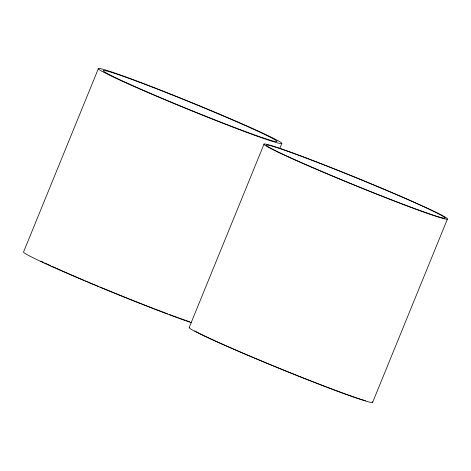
<?xml version="1.0" encoding="UTF-8"?>
<svg xmlns="http://www.w3.org/2000/svg" width="471" height="471" viewBox="0 0 471 471"><rect width="100%" height="100%" fill="white"/><g stroke="black" fill="none" stroke-linecap="round" stroke-linejoin="round"><path stroke-width="0.71" d="M98.415 68.531L23.591 251.891A99.093 3.803 22.2 0 0 86.794 281.717A99.093 3.803 22.2 0 0 191.556 322.77M189.224 327.427L264.054 144.067M279.839 148.324L281.776 143.573A99.093 3.803 22.2 0 0 147.582 85.086A99.093 3.803 22.2 0 0 140.935 89.49A99.093 3.803 22.2 0 0 281.776 143.573M372.585 402.469L447.409 219.109A99.093 3.803 22.2 0 0 313.215 160.629A99.093 3.803 22.2 0 0 306.568 165.033A99.093 3.803 22.2 0 0 447.409 219.109M189.701 321.74A93.811 3.603 22.2 0 1 186.316 320.592M185.109 320.174A93.811 3.603 22.2 0 1 183.219 319.515M182.571 319.285A93.811 3.603 22.2 0 1 179.186 318.084M178.48 317.831A93.811 3.603 22.2 0 1 174.07 316.229M173.416 315.988A93.811 3.603 22.2 0 1 169.36 314.487M167.517 313.804A93.811 3.603 22.2 0 1 164.373 312.62M163.731 312.379A93.811 3.603 22.2 0 1 159.133 310.636M158.462 310.383A93.811 3.603 22.2 0 1 154.364 308.811M153.676 308.546A93.811 3.603 22.2 0 1 148.018 306.356M147.376 306.103A93.811 3.603 22.2 0 1 142.195 304.078M141.541 303.819A93.811 3.603 22.2 0 1 136.237 301.723M135.566 301.458A93.811 3.603 22.2 0 1 130.167 299.309M129.49 299.038A93.811 3.603 22.2 0 1 118.456 294.593M117.838 294.346A93.811 3.603 22.2 0 1 106.069 289.53M105.451 289.276A93.811 3.603 22.2 0 1 99.929 286.986M98.645 286.456A93.811 3.603 22.2 0 1 87.983 281.988M87.329 281.711A93.811 3.603 22.2 0 1 85.381 280.887M84.091 280.339A93.811 3.603 22.2 0 1 82.172 279.521M81.536 279.25A93.811 3.603 22.2 0 1 75.908 276.842M75.295 276.577A93.811 3.603 22.2 0 1 70.485 274.499M69.826 274.21A93.811 3.603 22.2 0 1 56.337 268.258M55.69 267.97A93.811 3.603 22.2 0 1 51.934 266.268M50.733 265.721A93.811 3.603 22.2 0 1 47.854 264.396M47.3 264.143A93.811 3.603 22.2 0 1 44.804 262.977M43.615 262.418A93.811 3.603 22.2 0 1 40.818 261.081M372.196 401.728A99.093 3.803 22.2 0 1 280.339 368.828A99.093 3.803 22.2 0 1 189.731 327.345M365.472 400.691A96.449 3.703 22.2 0 1 360.521 399.196M359.932 399.008A96.449 3.703 22.2 0 1 336.518 390.736M335.888 390.5A96.449 3.703 22.2 0 1 326.691 387.038M326.003 386.773A96.449 3.703 22.2 0 1 320.392 384.624M319.75 384.377A96.449 3.703 22.2 0 1 207.835 337.483M207.228 337.195A96.449 3.703 22.2 0 1 196.495 331.872M195.989 331.596A96.449 3.703 22.2 0 1 194.77 330.919M143.555 90.373A93.811 3.603 22.2 0 0 276.889 141.571A93.811 3.603 22.2 0 0 149.849 86.205A93.811 3.603 22.2 0 0 143.555 90.373M307.881 165.474A96.449 3.703 22.2 0 0 444.965 218.108A96.449 3.703 22.2 0 0 314.351 161.188A96.449 3.703 22.2 0 0 307.881 165.474"/></g></svg>
